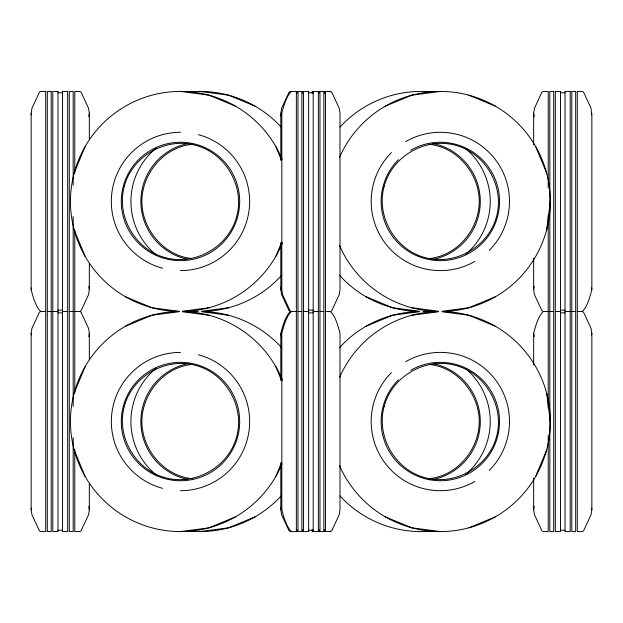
<?xml version="1.0" encoding="UTF-8"?>
<svg xmlns="http://www.w3.org/2000/svg" width="623" height="623" viewBox="0 0 623 623"><rect width="100%" height="100%" fill="white"/><g stroke="black" fill="none" stroke-linecap="round" stroke-linejoin="round"><path stroke-width="0.93" d="M546.62 229.934L550.366 201.455M40.845 311.492C35.737 307.318 32.863 296.182 31.15 289.656L31.15 113.254L31.921 108.316L39.444 92.111L40.845 91.425L45.697 91.425L45.697 531.575L40.845 531.575L39.444 530.889L31.921 514.684L31.15 509.746L31.15 333.344L31.921 328.399L39.444 312.193L40.845 311.508L45.697 311.508M31.15 289.656L31.407 288.013M88.816 116.556L89.33 113.254L88.559 108.316L81.037 92.111L79.635 91.425L74.783 91.425L74.783 173.334M31.15 509.746L31.407 508.095M89.33 263.825L89.33 289.656L88.559 294.601L81.037 310.807L80.056 311.445L74.783 311.508M88.816 336.638L89.33 333.344L88.559 328.399L81.037 312.193L79.635 311.508M89.33 483.907L89.33 509.746L88.559 514.684L81.037 530.889L79.635 531.575L74.783 531.575L74.783 449.666M280.817 160.259L280.817 113.254L281.588 108.316L289.111 92.111L290.513 91.425L296.361 91.425L296.361 531.575L290.513 531.575L289.111 530.889L281.588 514.684L280.817 509.746L280.817 462.741M280.817 380.341L280.817 333.344C282.531 326.818 285.404 315.682 290.513 311.508L289.111 310.807L281.588 294.601L280.817 289.656L281.331 286.362M280.817 509.746L281.331 506.444M533.67 144.855L533.67 113.254L534.441 108.316L541.963 92.111L543.365 91.425L548.217 91.425L548.217 188.169M548.217 311.492L543.365 311.508L541.963 310.807L534.441 294.601L533.67 289.656L534.184 286.362M533.67 364.946L533.67 333.344C535.375 326.818 538.256 315.682 543.365 311.508M591.593 114.905L591.079 108.316L583.556 92.111L582.155 91.425L577.303 91.425L577.303 531.575L582.155 531.575L583.556 530.889L591.079 514.684L591.85 509.746L591.85 333.344L591.079 328.399L583.556 312.193L582.155 311.508L577.303 311.508M548.217 434.831L548.217 531.575L543.365 531.575L541.963 530.889L534.441 514.684L533.67 509.746L534.184 506.444M591.85 113.254L591.85 289.656C590.137 296.182 587.263 307.318 582.155 311.492M591.593 334.987L591.85 333.344M74.199 172.976L85.187 146.444M74.199 393.066L85.187 366.526M275.771 256.474L281.635 242.324M275.771 476.556L281.635 462.406M535.624 476.556L546.62 450.024M330.447 531.178L329.302 531.575M385.318 106.167L411.858 95.171L440.336 91.425M125.464 326.25L152.004 315.261L179.533 311.632M366.067 326.25L392.607 315.261L419.186 311.757M495.355 296.75L468.815 307.739L442.237 311.243M235.494 516.833L208.962 527.829L180.483 531.575M255.072 516.833L228.54 527.829L200.061 531.575M468.815 527.829L495.355 516.833M192.53 144.271C164.231 146.763 141.912 173.428 141.88 201.455C141.935 229.147 163.678 255.586 191.588 258.522M429.551 258.522C457.461 255.586 479.212 229.147 479.266 201.455C479.235 173.428 456.916 146.763 428.616 144.271M182.383 311.243L208.962 307.739M201.953 311.243L228.54 307.739M411.858 315.261L438.436 311.757M191.588 364.478C163.678 367.414 141.935 393.853 141.88 421.545C141.912 449.572 164.231 476.237 192.53 478.729M428.616 478.729C456.916 476.237 479.235 449.572 479.266 421.545C479.212 393.853 457.461 367.414 429.551 364.478M291.517 91.425C286.409 95.592 283.527 106.735 281.814 113.254L281.814 289.656L282.585 294.601L290.116 310.807L291.097 311.445L296.361 311.508M291.517 311.508C286.409 315.682 283.527 326.818 281.814 333.344L281.814 509.746C283.527 516.265 286.409 527.408 291.517 531.575M325.455 311.508L330.72 311.445L331.701 310.807L339.231 294.601L340.002 289.656L340.002 113.254L339.231 108.316L331.701 92.111L330.299 91.425L324.451 91.425L324.451 93.302M57.978 92.788L62.502 92.788M308.642 92.788L313.174 92.788M560.498 92.788L565.022 92.788M57.978 310.129L62.502 310.129M308.642 310.129L313.174 310.129M560.498 310.129L565.022 310.129M47.309 311.492L51.187 311.508M52.807 311.492L57.978 311.508M62.502 311.508L67.673 311.492M69.293 311.508L73.171 311.492M297.981 311.492L301.859 311.508M303.471 311.492L308.642 311.508M313.174 311.492L318.345 311.508M319.957 311.492L323.835 311.508M549.829 311.508L553.707 311.492M555.327 311.508L560.498 311.492M565.022 311.508L570.193 311.492M571.813 311.492L575.691 311.508M57.978 312.871L62.502 312.871M308.642 312.871L313.174 312.871M560.498 312.871L565.022 312.871M57.978 530.212L62.502 530.212M308.642 530.212L313.174 530.212M560.498 530.212L565.022 530.212M329.302 91.425L330.447 91.822M330.299 311.508C335.408 315.682 338.289 326.818 340.002 333.344L340.002 509.746L339.231 514.684L331.701 530.889L330.299 531.575L324.451 531.575L324.451 529.698M200.061 91.425L228.54 95.171L255.072 106.167M180.483 91.425L208.962 95.171L235.494 106.167M411.858 307.739L438.436 311.243M442.237 311.757L468.815 315.261L495.355 326.25M419.186 311.243L392.607 307.739L366.067 296.75M201.953 311.757L228.54 315.261M179.533 311.368L152.004 307.739L125.464 296.75M182.383 311.757L208.962 315.261M440.336 531.575L411.858 527.829L385.318 516.833M468.815 95.171L495.355 106.167M535.624 146.444L546.62 172.976M275.771 146.444L281.635 160.594M275.771 366.526L281.635 380.676M74.199 229.934L85.187 256.474M74.199 450.024L85.187 476.556M591.593 288.013L591.85 289.656M533.67 113.254L534.184 116.556M591.593 508.095L591.85 509.746M533.67 333.344L534.184 336.638M280.817 113.254L281.331 116.556M280.817 333.344L281.331 336.638M88.816 286.362L89.33 289.656M31.15 113.254L31.407 114.905M88.816 506.444L89.33 509.746M31.15 333.344L31.407 334.987M546.62 393.066L550.366 421.545M548.217 215.036L548.217 407.964M533.67 258.054L533.67 289.656M533.67 478.145L533.67 509.746M325.455 91.425L325.455 531.575M319.957 91.425L319.957 531.575M318.96 93.302L318.96 91.425L323.835 91.425L323.835 531.575L318.96 531.575L318.96 529.698M313.174 91.425L313.174 531.575M312.17 93.302L312.17 91.425L318.345 91.425L318.345 531.575L312.17 531.575L312.17 529.698M303.471 91.425L303.471 531.575M302.474 93.302L302.474 91.425L308.642 91.425L308.642 531.575L302.474 531.575L302.474 529.698M297.981 91.425L297.981 531.575M296.976 93.302L296.976 91.425L301.859 91.425L301.859 531.575L296.976 531.575L296.976 529.698M280.817 242.659L280.817 289.656M89.33 113.254L89.33 139.093M89.33 333.344L89.33 359.175M74.783 229.934L74.783 393.066M73.171 185.319L73.171 91.425L69.293 91.425L69.293 531.575L73.171 531.575L73.171 437.681M73.171 216.648L73.171 406.352M339.434 465.428A110.03 110.03 0 0 0 469.446 527.658A110.03 110.03 0 0 0 549.509 407.8A110.03 110.03 0 0 0 442.237 311.523A110.03 110.03 0 0 0 549.509 215.2A110.03 110.03 0 0 0 469.446 95.342A110.03 110.03 0 0 0 339.434 157.572M339.434 377.655A110.03 110.03 0 0 1 438.428 311.523A110.03 110.03 0 0 1 339.434 245.345M410.736 370.28A59.193 59.193 0 0 1 499.303 416.382A59.193 59.193 0 0 1 420.089 477.163A59.193 59.193 0 0 1 398.479 379.687M405.76 361.659A69.145 69.145 0 0 1 489.226 470.435M474.905 481.423A69.145 69.145 0 0 1 391.439 372.647M282.507 242.674A110.03 110.03 0 0 1 182.383 311.477A110.03 110.03 0 0 1 282.507 380.326M282.141 159.348A110.03 110.03 0 0 0 152.612 95.015A110.03 110.03 0 0 0 71.232 214.561A110.03 110.03 0 0 0 178.575 311.477A110.03 110.03 0 0 0 71.232 408.439A110.03 110.03 0 0 0 152.612 527.985A110.03 110.03 0 0 0 282.141 463.652M198.379 134.669A69.145 69.145 0 0 1 180.483 270.6M162.587 268.248A69.145 69.145 0 0 1 180.483 132.31M198.379 354.752A69.145 69.145 0 0 1 180.483 490.69M162.587 488.331A69.145 69.145 0 0 1 180.483 352.4M410.736 150.198A59.193 59.193 0 0 1 499.303 196.3A59.193 59.193 0 0 1 420.089 257.081A59.193 59.193 0 0 1 398.479 159.605M405.76 141.577A69.145 69.145 0 0 1 489.226 250.353M474.905 261.341A69.145 69.145 0 0 1 391.439 152.565M281.16 495.9A110.03 110.03 0 0 1 188.574 530.975M188.574 312.107A110.03 110.03 0 0 1 198.153 311.523A110.03 110.03 0 0 1 188.574 310.893M281.806 347.891A110.03 110.03 0 0 0 201.961 311.523A110.03 110.03 0 0 0 281.806 275.109M187.546 479.399A59.193 59.193 0 0 1 186.604 363.902M156.093 474.905A69.145 69.145 0 0 1 156.093 368.177M432.572 530.975A110.03 110.03 0 0 1 339.979 495.9M339.333 347.891A110.03 110.03 0 0 1 419.178 311.523A110.03 110.03 0 0 1 339.333 275.109M432.572 312.107A110.03 110.03 0 0 0 422.986 311.523A110.03 110.03 0 0 0 432.572 310.893M465.786 368.793A69.145 69.145 0 0 1 465.786 474.298M433.6 363.684A59.193 59.193 0 0 1 432.65 479.593M339.979 127.1A110.03 110.03 0 0 1 432.572 92.025M465.786 148.702A69.145 69.145 0 0 1 465.786 254.207M432.65 143.407A59.193 59.193 0 0 1 433.6 259.316M188.574 92.025A110.03 110.03 0 0 1 281.16 127.1M186.604 259.098A59.193 59.193 0 0 1 187.546 143.602M156.093 254.823A69.145 69.145 0 0 1 156.093 148.095M124.281 186.402C116.034 216.43 135.292 249.784 165.422 257.657C195.451 265.904 228.805 246.646 236.678 216.516C244.925 186.487 225.666 153.133 195.536 145.26C165.516 137.013 132.154 156.272 124.281 186.402M124.281 406.484C116.034 436.513 135.292 469.867 165.422 477.74C195.451 485.987 228.805 466.728 236.678 436.598C244.925 406.57 225.666 373.216 195.536 365.343C165.516 357.096 132.154 376.354 124.281 406.484M384.134 186.402C375.887 216.43 395.146 249.784 425.275 257.657C455.304 265.904 488.666 246.646 496.531 216.516C504.778 186.487 485.519 153.133 455.39 145.26C425.369 137.013 392.007 156.272 384.134 186.402M384.134 406.484C375.887 436.513 395.146 469.867 425.275 477.74C455.304 485.987 488.666 466.728 496.531 436.598C504.778 406.57 485.519 373.216 455.39 365.343C425.369 357.096 392.007 376.354 384.134 406.484M51.187 91.425L47.309 91.425L47.309 531.575L51.187 531.575L51.187 91.425M57.978 91.425L52.807 91.425L52.807 531.575L57.978 531.575L57.978 91.425M67.673 91.425L62.502 91.425L62.502 531.575L67.673 531.575L67.673 91.425M553.707 91.425L549.829 91.425L549.829 531.575L553.707 531.575L553.707 91.425M560.498 91.425L555.327 91.425L555.327 531.575L560.498 531.575L560.498 91.425M570.193 91.425L565.022 91.425L565.022 531.575L570.193 531.575L570.193 91.425M575.691 91.425L571.813 91.425L571.813 531.575L575.691 531.575L575.691 91.425M150.883 252.72A59.193 59.193 0 0 0 239.676 201.455A59.193 59.193 0 0 0 150.883 150.198A59.193 59.193 0 0 0 150.883 252.72M150.883 472.802A59.193 59.193 0 0 0 239.676 421.545A59.193 59.193 0 0 0 150.883 370.28A59.193 59.193 0 0 0 150.883 472.802"/></g></svg>
